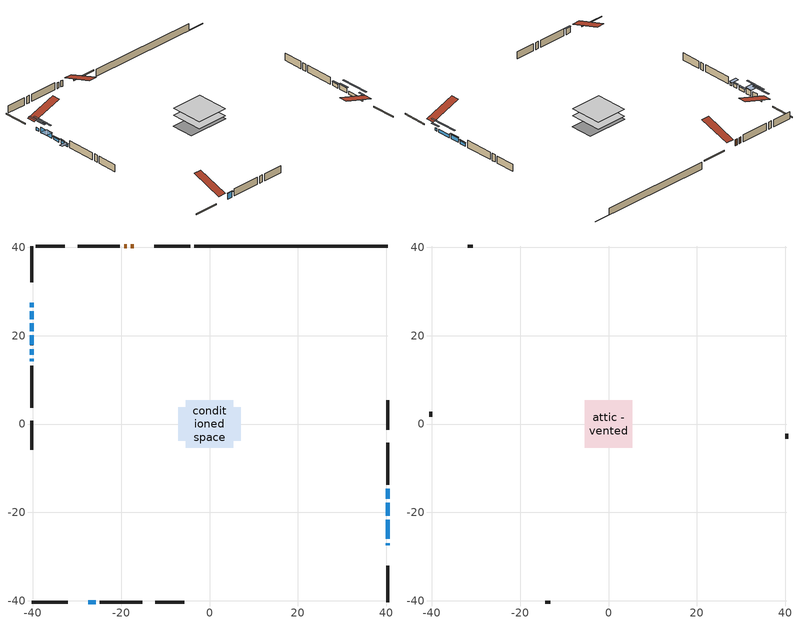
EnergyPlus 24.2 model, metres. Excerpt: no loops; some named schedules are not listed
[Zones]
conditioned space
 floor adiabatic (AdiabaticFloorConstruction): -5.35,-5.35 -5.35,5.35 5.35,5.35 5.35,-5.35 z1.67
 floor foundation (Slab1 construction): -7.09,-3.83 -7.09,3.83 7.09,3.83 7.09,-3.83 z-0.69
 wall outside (RimJoist1 construction): -4.33,40.29 -12.52,40.29 / -40.29,-40.29 -32.1,-40.29 / -40.29,40.29 -40.29,32.1 / 40.29,-40.29 40.29,-32.1 z1.67:1.97
 wall outside (AdiabaticWallConstruction 1): -17.12,40.29 -17.77,40.29 / -18.7,40.29 -19.35,40.29 z1.67:3.7
 wall outside (AdiabaticWallConstruction): 40.29,-27.5 40.29,-26.93 / -40.29,14.73 -40.29,14.17 z1.67:2.59; 40.29,-26.01 40.29,-21.64 / -40.29,27.49 -40.29,26.4 / -40.29,20.06 -40.29,17.88 z1.67:2.66; -40.29,25.47 -40.29,23.7 / -40.29,22.77 -40.29,20.99 z1.67:3.45; 40.29,-20.72 40.29,-17.79 z1.67:3.32; 40.29,-16.87 40.29,-14.68 / -40.29,16.95 -40.29,15.65 z1.67:2.87; -27.49,-40.29 -25.72,-40.29 z1.67:3.6
 wall outside (Wall1 construction): -20.28,40.29 -29.79,40.29 / -24.79,-40.29 -15.28,-40.29 / -40.29,13.24 -40.29,3.73 / 40.29,-13.76 40.29,-4.24 z1.67:4.11
 wall outside (Wall3 construction): -32.78,40.29 -39.36,40.29 / -12.28,-40.29 -5.71,-40.29 / -40.29,0.74 -40.29,-5.84 / 40.29,-1.25 40.29,5.33 z1.67:4.11
 wall foundation (FoundationWall1 construction): -3.4,40.29,-0.69 -3.4,40.29,1.67 34.52,40.29,1.67 34.52,40.29,-0.59 40.29,40.29,-0.59 40.29,40.29,-0.69
 window (WindowConstruction 5): 40.29,-27.49 40.29,-26.94 z1.67:2.58
 window (WindowConstruction 6): 40.29,-26.01 40.29,-21.64 z1.67:2.66
 window (WindowConstruction 7): -40.29,27.49 -40.29,26.4 z1.67:2.66
 window (WindowConstruction 8): -40.29,25.47 -40.29,23.7 z1.67:3.45
 window (WindowConstruction 9): -40.29,22.77 -40.29,20.99 z1.67:3.45
 window (WindowConstruction): 40.29,-20.71 40.29,-17.8 z1.67:3.32
 window (WindowConstruction 1): 40.29,-16.87 40.29,-14.68 z1.67:2.86
 window (WindowConstruction 2): -27.49,-40.29 -25.72,-40.29 z1.67:3.6
 window (WindowConstruction 3): -40.29,20.06 -40.29,17.88 z1.67:2.66
 window (WindowConstruction 4): -40.29,16.95 -40.29,15.66 z1.67:2.86
 window (WindowConstruction 10): -40.29,14.73 -40.29,14.17 z1.67:2.58
 door (Door): -17.12,40.29 -17.77,40.29 z1.67:3.7
 door (Door 1): -18.7,40.29 -19.35,40.29 z1.67:3.7
 ceiling adiabatic (AdiabaticFloorConstruction): 5.35,-5.35 5.35,5.35 -5.35,5.35 -5.35,-5.35 z1.67
attic - vented
 floor to conditioned space (Floor1 construction Reversed): -5.34,-5.34 -5.34,5.34 5.34,5.34 5.34,-5.34 z4.11
 wall outside (Wall2 construction): -30.72,40.29 -31.85,40.29 / -14.35,-40.29 -13.21,-40.29 / -40.29,2.8 -40.29,1.66 / 40.29,-3.32 40.29,-2.18 z1.67:4.11
 roof outside (Roof1 construction): -16.2,40.29,4.11 -16.2,29.88,7.58 -13.45,29.88,7.58 -13.45,40.29,4.11; -28.42,-40.29,4.11 -28.42,-29.88,7.58 -31.17,-29.88,7.58 -31.17,-40.29,4.11; -40.29,28.42,4.11 -29.88,28.42,7.58 -29.88,31.17,7.58 -40.29,31.17,4.11; 40.29,-28.42,4.11 29.88,-28.42,7.58 29.88,-31.17,7.58 40.29,-31.17,4.11
shading: 40.29,-25.72 40.29,-28.71 40.69,-28.71 40.69,-25.72 z3.8; 40.29,-19 40.29,-28.65 40.7,-28.65 40.7,-19 z5.3; -40.29,23.76 -40.29,30.13 -40.7,30.13 -40.7,23.76 z5.3; -40.29,21.06 -40.29,28.11 -40.7,28.11 -40.7,21.06 z6.09; -40.29,20.69 -40.29,23.07 -42.73,23.07 -42.73,20.69 z3.75; 40.29,-17.59 40.29,-20.92 40.7,-20.92 40.7,-17.59 z3.52; 40.29,-14.48 40.29,-17.07 40.7,-17.07 40.7,-14.48 z3.07; -25.54,-40.29 -27.67,-40.29 -27.67,-40.69 -25.54,-40.69 z3.78; -40.29,17.68 -40.29,20.26 -40.7,20.26 -40.7,17.68 z2.86; -40.29,15.45 -40.29,17.15 -40.7,17.15 -40.7,15.45 z3.07; -40.29,13.87 -40.29,15.03 -42.73,15.03 -42.73,13.87 z2.88
[Building]
Building 1: Terrain=Suburbs
[Site:Location]
Halifax Intl AP_NS: Latitude {deg}=44.88; Longitude {deg}=-63.51; Time Zone {hr}=-4; Elevation {m}=145; Keep Site Location Information=Yes
[Site:GroundTemperature:Shallow]
3.15511, 1.33576, 1.19006, 2.05344, 5.51939, 8.9692, 11.96, 13.8546, 14.0156, 12.4746, 9.56009, 6.2161
[Site:WaterMainsTemperature]
Calculation Method=Schedule; Temperature Schedule=mains temperature schedule
[Material] Roughness=Rough; Thermal Absorptance=0.9
Name | Thickness {m} | Conductivity {W/m-K} | Density {kg/m3} | Specific Heat {J/kg-K} | Solar Absorptance | Visible Absorptance
asphalt or fiberglass shingles | 0.00635 | 0.162714 | 1121.4 | 1465.45 | 0.4 | 0.4
ceiling loosefill ins | 0.254 | 0.0480833 | 16.02 | 1046.75 | 0.7 | 0.7
ceiling stud and cavity | 0.1397 | 0.629645 | 65.682 | 1177.47 | 0.7 | 0.7
concrete 4.0 in. | 0.1016 | 1.803125 | 2242.8 | 837.4 | 0.7 | 0.7
concrete 8.0 in. | 0.2032 | 1.803125 | 2242.8 | 837.4 | 0.7 | 0.7
door material | 0.04445 | 0.0451087 | 512.64 | 1214.23 | 0.7 | 0.7
exterior vertical ins | 0.0413154 | 0.029427 | 32.04 | 1214.23 | 0.7 | 0.7
floor covering | 0.0127 | 0.0433444 | 54.468 | 1339.84 | 0.6 | 0.6
floor rigid ins; wall rigid ins 1 | 0.512978 | 0.029427 | 32.04 | 1214.23 | 0.7 | 0.7
floor stud and cavity | 0.1397 | 1.75129 | 37.0049 | 1207.88 | 0.7 | 0.7
furniture material conditioned space 1 | 0.1524 | 0.115458 | 640.8 | 1214.23 | 0.6 | 0.6
gypsum board | 0.0127 | 0.160291 | 801 | 837.4 | 0.6 | 0.6
gypsum board 1 | 0.0127 | 0.160291 | 801 | 837.4 | 0.7 | 0.7
osb sheathing 0.5 in. | 0.0127 | 0.115458 | 512.64 | 1214.23 | 0.7 | 0.7
osb sheathing 0.75 in. | 0.01905 | 0.115458 | 512.64 | 1214.23 | 0.7 | 0.7
osb sheathing 2.0 in. | 0.0508 | 0.115458 | 512.64 | 1214.23 | 0.7 | 0.7
rim joist rigid ins; wall rigid ins | 0.051816 | 0.029427 | 32.04 | 1214.23 | 0.7 | 0.7
rim joist stud and cavity | 0.0508 | 0.0405436 | 125.044 | 1163.47 | 0.6 | 0.6
wall stud and cavity | 0.1397 | 0.213279 | 139.0536 | 1170.24 | 0.7 | 0.7
wall stud and cavity 1 | 0.0889 | 6.1454 | 50.32683 | 1063.81 | 0.6 | 0.6
wall stud and cavity 2 | 0.1397 | 0.246413 | 139.0536 | 1170.24 | 0.7 | 0.7
wall stud and cavity 3 | 0.0889 | 0.380278 | 52.3479 | 1209.89 | 0.7 | 0.7
wall stud and cavity 4 | 0.0889 | 0.391764 | 83.0341 | 1211.67 | 0.7 | 0.7
wood siding | 0.0254 | 0.102417 | 544.68 | 1172.36 | 0.4 | 0.4
wood siding 1 | 0.00254 | 0.102417 | 544.68 | 1172.36 | 0.4 | 0.4
wood siding 2; wood siding 3; wood siding 4 | 0.0254 | 0.102417 | 544.68 | 1172.36 | 0.7 | 0.7
[WindowMaterial:SimpleGlazingSystem]
Name | U-Factor {W/m2-K} | Solar Heat Gain Coefficient
WindowMaterial | 2.8884 | 0.67
WindowMaterial 1 | 2.94177 | 0.59
WindowMaterial 2 | 2.98209 | 0.59
WindowMaterial 3 | 2.95256 | 0.58
WindowMaterial 4 | 2.98038 | 0.57
WindowMaterial 5 | 4.28064 | 0.65
WindowMaterial 6 | 2.9395 | 0.62
WindowMaterial 7 | 5.43157 | 0.61
[Construction]
AdiabaticFloorConstruction: floor stud and cavity, floor rigid ins, osb sheathing 0.75 in., floor covering
AdiabaticWallConstruction: wood siding 3, wall rigid ins 1, wall stud and cavity 3, gypsum board
AdiabaticWallConstruction 1: wood siding 4, wall rigid ins 1, wall stud and cavity 3, gypsum board
Door; Door 1: door material
Floor1 construction Reversed: gypsum board, ceiling stud and cavity, ceiling loosefill ins
FoundationWall1 construction: concrete 8.0 in., gypsum board 1
furniture construction conditioned space 1: furniture material conditioned space 1
PartitionWallConstruction: gypsum board, wall stud and cavity 4, gypsum board
RimJoist1 construction: wood siding 2, rim joist rigid ins, osb sheathing 2.0 in., rim joist stud and cavity
Roof1 construction: asphalt or fiberglass shingles
Slab1 construction: concrete 4.0 in.
Wall1 construction: wood siding, wall rigid ins, osb sheathing 0.5 in., wall stud and cavity, gypsum board
Wall2 construction: wood siding 1, wall stud and cavity 1
Wall3 construction: wood siding, wall rigid ins, osb sheathing 0.5 in., wall stud and cavity 2, gypsum board
WindowConstruction: WindowMaterial
WindowConstruction 1: WindowMaterial 1
WindowConstruction 10: WindowMaterial 7
WindowConstruction 2: WindowMaterial 2
WindowConstruction 3; WindowConstruction 6; WindowConstruction 7: WindowMaterial 3
WindowConstruction 4: WindowMaterial 4
WindowConstruction 5: WindowMaterial 5
WindowConstruction 8; WindowConstruction 9: WindowMaterial 6
[Zone] Multiplier=1; Part of Total Floor Area=Yes
Name | Volume {m3}
attic - vented | 64.3794
conditioned space | 560.1
[Space]
Name | Zone | Volume {m3}
attic - vented 1 | attic - vented | 64.3794
conditioned space 1 | conditioned space | 560.1
[ZoneInfiltration:EffectiveLeakageArea]
infil attic - vented 1: Zone or Space=attic - vented 1; Schedule=Always On Discrete; Effective Air Leakage Area {cm2}=4093.25; Stack Coefficient=0.000410902; Wind Coefficient=1.36959e-05
[ZoneMixing]
whole house fan mix: Zone or Space=attic - vented; Schedule=Always On Continuous; Design Flow Rate Calculation Method=Flow/Zone; Design Flow Rate {m3/s}=0; Source Zone or Space=conditioned space
[SurfaceProperty:ExposedFoundationPerimeter]
Slab1: Exposed Perimeter Calculation Method=TotalExposedPerimeter; Total Exposed Perimeter {m}=43.689
[InternalMass] Zone or ZoneList=conditioned space; Space or SpaceList=conditioned space 1
Name | Construction | Surface Area {m2}
furniture mass conditioned space 1 | furniture construction conditioned space 1 | 89.2003
partition wall mass | PartitionWallConstruction | 223.001
[Lights]
interior lighting: Zone or ZoneList or Space or SpaceList=conditioned space 1; Schedule=interior lighting schedule; Design Level Calculation Method=LightingLevel; Lighting Level {W}=343.2; Return Air Fraction=0; Fraction Radiant=0.6; Fraction Visible=0.2; Fraction Replaceable=1
[People]
occupants: Zone or ZoneList or Space or SpaceList=conditioned space 1; Number of People Schedule=occupants schedule; Number of People Calculation Method=People; Number of People=3; Fraction Radiant=0.314171; Sensible Heat Fraction=0.56303; Activity Level Schedule=occupants activity schedule; Carbon Dioxide Generation Rate {m3/s-W}=0; Enable ASHRAE 55 Comfort Warnings=No; Mean Radiant Temperature Calculation Type=EnclosureAveraged
[ElectricEquipment] Zone or ZoneList or Space or SpaceList=conditioned space 1; Design Level Calculation Method=EquipmentLevel
Name | Schedule | Design Level {W} | Fraction Latent | Fraction Radiant | Fraction Lost
clothes dryer | clothes dryer schedule | 140.772 | 0.015 | 0.081 | 0.85
clothes washer | clothes washer schedule | 32.1985 | 0.03 | 0.162 | 0.7
cooking range | cooking range schedule | 215.147 | 0.08 | 0.432 | 0.2
dishwasher | dishwasher schedule | 66.8632 | 0.3 | 0.18 | 0.4
fridge | fridge schedule | 72.9452 | 0 | 0.6 | 0
mech vent bath fan 0 | mech vent bath fan 0 schedule | 50.2 | 0 | 0 | 1
mech vent bath fan 1 | mech vent bath fan 1 schedule | 50.2 | 0 | 0 | 1
mech vent house fan | mech vent house fan schedule | 0 | 0 | 0 | 1
mech vent house fan cfis | mech vent house fan cfis schedule | 0 | 0 | 0 | 0
misc plug loads | misc plug loads schedule | 494.7 | 0.045 | 0.513 | 0.1
whole house fan | Always On Discrete | 0 | 0 | 0 | 1
[OtherEquipment] Zone or ZoneList or Space or SpaceList=conditioned space 1; Design Level Calculation Method=EquipmentLevel
Name | Fuel Type | Schedule | Design Level {W} | Fraction Latent | Fraction Radiant | Fraction Lost
clothes dryer 1 | Electricity | clothes dryer schedule | 0 | 0.015 | 0.081 | 0.85
cooking range 1 | Electricity | cooking range schedule | 0 | 0.08 | 0.432 | 0.2
general water use latent | None | general water use schedule | 62.594 | 1 | 0 | 0
general water use sensible | None | general water use schedule | -61.6891 | 0 | 0.6 | 0
mech vent house fan latent load | None | Always On Discrete | 0 | 1 | 0 | 0
mech vent house fan sensible load | None | Always On Discrete | 0 | 0 | 0 | 0
water heater energy adjustment1 | Electricity | Always On Discrete | 0.01 | 0 | 0 | 1
water heater energy adjustment2 | FuelOilNo2 | Always On Discrete | 0.01 | 0 | 0 | 1
[ZoneInfiltration:DesignFlowRate] Zone or ZoneList or Space or SpaceList=conditioned space 1; Schedule=Always On Discrete; Design Flow Rate Calculation Method=Flow/Zone; Design Flow Rate {m3/s}=0
infil flow; natural vent flow; whole house fan flow
[Foundation:Kiva]
Foundation Kiva 1: Initial Indoor Air Temperature {C}=18; Wall Height Above Grade {m}=1.67; Wall Depth Below Slab {m}=0.2032; Custom Block Material Name 1=exterior vertical ins; Custom Block Depth 1 {m}=2.36001; Custom Block X Position 1 {m}=0.2159; Custom Block Z Position 1 {m}=0
[Foundation:Kiva:Settings]
Soil Conductivity {W/m-K}=0.849921; Soil Density {kg/m3}=1842.3; Soil Specific Heat {J/kg-K}=418.7; Ground Solar Absorptivity=0.9; Ground Thermal Absorptivity=0.9; Ground Surface Roughness {m}=0.03; Far-Field Width {m}=40; Deep-Ground Boundary Condition=ZeroFlux; Deep-Ground Depth {m}=40; Minimum Cell Dimension {m}=0.2; Maximum Cell Growth Coefficient=3; Simulation Timestep=Timestep
[Exterior:Lights]
exterior lighting: Schedule=exterior lighting schedule; Design Level {W}=75.6
[EnergyManagementSystem:GlobalVariable]
infil_program_Qfan
infil_program_Qinf
natural_vent_program_Qnv
natural_vent_program_Qwhf
[EnergyManagementSystem:Sensor]
Name | Output:Variable or Output:Meter Index Key | Output:Variable or Output:Meter
airflow_gain | infil flow | Infiltration Sensible Heat Gain Energy
airflow_gain_1 | natural vent flow | Infiltration Sensible Heat Gain Energy
airflow_gain_2 | whole house fan flow | Infiltration Sensible Heat Gain Energy
airflow_loss | infil flow | Infiltration Sensible Heat Loss Energy
airflow_loss_1 | natural vent flow | Infiltration Sensible Heat Loss Energy
airflow_loss_2 | whole house fan flow | Infiltration Sensible Heat Loss Energy
clg_load_cond |  | Cooling:EnergyTransfer:Zone:CONDITIONED SPACE
clg_sp_s; clg_sp_s_1 | cooling setpoint | Schedule Value
clothes_dryer_exhaust_0_sch_s | clothes dryer exhaust 0 schedule | Schedule Value
cool_season | cooling season schedule | Schedule Value
htg_load_cond |  | Heating:EnergyTransfer:Zone:CONDITIONED SPACE
htg_sp_s; htg_sp_s_1 | heating setpoint | Schedule Value
ig_ee_conv | clothes dryer | Electric Equipment Convective Heating Energy
ig_ee_conv_2 | cooking range | Electric Equipment Convective Heating Energy
ig_ee_conv_4 | fridge | Electric Equipment Convective Heating Energy
ig_ee_conv_5 | misc plug loads | Electric Equipment Convective Heating Energy
ig_ee_conv_6 | whole house fan | Electric Equipment Convective Heating Energy
ig_ee_rad | clothes dryer | Electric Equipment Radiant Heating Energy
ig_ee_rad_2 | cooking range | Electric Equipment Radiant Heating Energy
ig_ee_rad_4 | fridge | Electric Equipment Radiant Heating Energy
ig_ee_rad_5 | misc plug loads | Electric Equipment Radiant Heating Energy
ig_ee_rad_6 | whole house fan | Electric Equipment Radiant Heating Energy
ig_lgt_conv | interior lighting | Lights Convective Heating Energy
ig_lgt_rad | interior lighting | Lights Radiant Heating Energy
ig_lgt_vis | interior lighting | Lights Visible Radiation Heating Energy
ig_oe_conv | clothes dryer 1 | Other Equipment Convective Heating Energy
ig_oe_conv_1 | cooking range 1 | Other Equipment Convective Heating Energy
ig_oe_conv_2 | general water use latent | Other Equipment Convective Heating Energy
ig_oe_conv_3 | general water use sensible | Other Equipment Convective Heating Energy
ig_oe_conv_4 | water heater energy adjustment1 | Other Equipment Convective Heating Energy
ig_oe_conv_5 | water heater energy adjustment2 | Other Equipment Convective Heating Energy
ig_oe_rad | clothes dryer 1 | Other Equipment Radiant Heating Energy
ig_oe_rad_1 | cooking range 1 | Other Equipment Radiant Heating Energy
ig_oe_rad_2 | general water use latent | Other Equipment Radiant Heating Energy
ig_oe_rad_3 | general water use sensible | Other Equipment Radiant Heating Energy
ig_oe_rad_4 | water heater energy adjustment1 | Other Equipment Radiant Heating Energy
ig_oe_rad_5 | water heater energy adjustment2 | Other Equipment Radiant Heating Energy
ig_ppl_conv | occupants | People Convective Heating Energy
ig_ppl_rad | occupants | People Radiant Heating Energy
im_conv | furniture mass conditioned space 1 | Surface Inside Face Convection Heat Gain Energy
im_conv_1 | partition wall mass | Surface Inside Face Convection Heat Gain Energy
im_ig | furniture mass conditioned space 1 | Surface Inside Face Internal Gains Radiation Heat Gain Energy
im_ig_1 | partition wall mass | Surface Inside Face Internal Gains Radiation Heat Gain Energy
im_lgt | furniture mass conditioned space 1 | Surface Inside Face Lights Radiation Heat Gain Energy
im_lgt_1 | partition wall mass | Surface Inside Face Lights Radiation Heat Gain Energy
im_sol | furniture mass conditioned space 1 | Surface Inside Face Solar Radiation Heat Gain Energy
im_sol_1 | partition wall mass | Surface Inside Face Solar Radiation Heat Gain Energy
im_surf | furniture mass conditioned space 1 | Surface Inside Face Net Surface Thermal Radiation Heat Gain Energy
im_surf_1 | partition wall mass | Surface Inside Face Net Surface Thermal Radiation Heat Gain Energy
mech_vent_bath_fan_0_sch_s | mech vent bath fan 0 schedule | Schedule Value
mech_vent_bath_fan_1_sch_s | mech vent bath fan 1 schedule | Schedule Value
mv_conv | mech vent bath fan 0 | Electric Equipment Convective Heating Energy
mv_conv_1 | mech vent bath fan 1 | Electric Equipment Convective Heating Energy
mv_conv_2 | mech vent house fan | Electric Equipment Convective Heating Energy
mv_conv_3 | mech vent house fan cfis | Electric Equipment Convective Heating Energy
mv_conv_4 | mech vent house fan latent load | Other Equipment Convective Heating Energy
mv_conv_5 | mech vent house fan sensible load | Other Equipment Convective Heating Energy
mv_rad | mech vent bath fan 0 | Electric Equipment Radiant Heating Energy
mv_rad_1 | mech vent bath fan 1 | Electric Equipment Radiant Heating Energy
mv_rad_2 | mech vent house fan | Electric Equipment Radiant Heating Energy
mv_rad_3 | mech vent house fan cfis | Electric Equipment Radiant Heating Energy
mv_rad_4 | mech vent house fan latent load | Other Equipment Radiant Heating Energy
mv_rad_5 | mech vent house fan sensible load | Other Equipment Radiant Heating Energy
natural_vent_s | natural vent schedule | Schedule Value
out_pb_s |  | Site Outdoor Air Barometric Pressure
out_wt_s |  | Site Outdoor Air Humidity Ratio
site_vw_s |  | Site Wind Speed
ss_back_out | Window1 | Surface Window Shortwave from Zone Back Out Window Heat Transfer Rate
ss_back_out_1 | Window10 | Surface Window Shortwave from Zone Back Out Window Heat Transfer Rate
ss_back_out_10 | Window9 | Surface Window Shortwave from Zone Back Out Window Heat Transfer Rate
ss_back_out_2 | Window14 | Surface Window Shortwave from Zone Back Out Window Heat Transfer Rate
ss_back_out_3 | Window15 | Surface Window Shortwave from Zone Back Out Window Heat Transfer Rate
ss_back_out_4 | Window16 | Surface Window Shortwave from Zone Back Out Window Heat Transfer Rate
ss_back_out_5 | Window2 | Surface Window Shortwave from Zone Back Out Window Heat Transfer Rate
ss_back_out_6 | Window3 | Surface Window Shortwave from Zone Back Out Window Heat Transfer Rate
ss_back_out_7 | Window5 | Surface Window Shortwave from Zone Back Out Window Heat Transfer Rate
ss_back_out_8 | Window6 | Surface Window Shortwave from Zone Back Out Window Heat Transfer Rate
ss_back_out_9 | Window8 | Surface Window Shortwave from Zone Back Out Window Heat Transfer Rate
ss_conv | Door1 | Surface Inside Face Convection Heat Gain Energy
ss_conv_1 | Door2 | Surface Inside Face Convection Heat Gain Energy
ss_conv_10 | Window6 | Surface Inside Face Convection Heat Gain Energy
ss_conv_11 | Window8 | Surface Inside Face Convection Heat Gain Energy
ss_conv_12 | Window9 | Surface Inside Face Convection Heat Gain Energy
ss_conv_2 | Window1 | Surface Inside Face Convection Heat Gain Energy
ss_conv_3 | Window10 | Surface Inside Face Convection Heat Gain Energy
ss_conv_4 | Window14 | Surface Inside Face Convection Heat Gain Energy
ss_conv_5 | Window15 | Surface Inside Face Convection Heat Gain Energy
ss_conv_6 | Window16 | Surface Inside Face Convection Heat Gain Energy
ss_conv_7 | Window2 | Surface Inside Face Convection Heat Gain Energy
ss_conv_8 | Window3 | Surface Inside Face Convection Heat Gain Energy
ss_conv_9 | Window5 | Surface Inside Face Convection Heat Gain Energy
ss_ig | Door1 | Surface Inside Face Internal Gains Radiation Heat Gain Energy
ss_ig_1 | Door2 | Surface Inside Face Internal Gains Radiation Heat Gain Energy
ss_ig_10 | Window6 | Surface Inside Face Internal Gains Radiation Heat Gain Energy
ss_ig_11 | Window8 | Surface Inside Face Internal Gains Radiation Heat Gain Energy
ss_ig_12 | Window9 | Surface Inside Face Internal Gains Radiation Heat Gain Energy
ss_ig_2 | Window1 | Surface Inside Face Internal Gains Radiation Heat Gain Energy
ss_ig_3 | Window10 | Surface Inside Face Internal Gains Radiation Heat Gain Energy
ss_ig_4 | Window14 | Surface Inside Face Internal Gains Radiation Heat Gain Energy
ss_ig_5 | Window15 | Surface Inside Face Internal Gains Radiation Heat Gain Energy
ss_ig_6 | Window16 | Surface Inside Face Internal Gains Radiation Heat Gain Energy
ss_ig_7 | Window2 | Surface Inside Face Internal Gains Radiation Heat Gain Energy
ss_ig_8 | Window3 | Surface Inside Face Internal Gains Radiation Heat Gain Energy
ss_ig_9 | Window5 | Surface Inside Face Internal Gains Radiation Heat Gain Energy
ss_lgt | Door1 | Surface Inside Face Lights Radiation Heat Gain Energy
ss_lgt_1 | Door2 | Surface Inside Face Lights Radiation Heat Gain Energy
ss_sol | Door1 | Surface Inside Face Solar Radiation Heat Gain Energy
ss_sol_1 | Door2 | Surface Inside Face Solar Radiation Heat Gain Energy
ss_surf | Door1 | Surface Inside Face Net Surface Thermal Radiation Heat Gain Energy
ss_surf_1 | Door2 | Surface Inside Face Net Surface Thermal Radiation Heat Gain Energy
ss_surf_10 | Window6 | Surface Inside Face Net Surface Thermal Radiation Heat Gain Energy
ss_surf_11 | Window8 | Surface Inside Face Net Surface Thermal Radiation Heat Gain Energy
ss_surf_12 | Window9 | Surface Inside Face Net Surface Thermal Radiation Heat Gain Energy
ss_surf_2 | Window1 | Surface Inside Face Net Surface Thermal Radiation Heat Gain Energy
ss_surf_3 | Window10 | Surface Inside Face Net Surface Thermal Radiation Heat Gain Energy
ss_surf_4 | Window14 | Surface Inside Face Net Surface Thermal Radiation Heat Gain Energy
ss_surf_5 | Window15 | Surface Inside Face Net Surface Thermal Radiation Heat Gain Energy
ss_surf_6 | Window16 | Surface Inside Face Net Surface Thermal Radiation Heat Gain Energy
ss_surf_7 | Window2 | Surface Inside Face Net Surface Thermal Radiation Heat Gain Energy
ss_surf_8 | Window3 | Surface Inside Face Net Surface Thermal Radiation Heat Gain Energy
ss_surf_9 | Window5 | Surface Inside Face Net Surface Thermal Radiation Heat Gain Energy
ss_trans_in | Window1 | Surface Window Transmitted Solar Radiation Rate
ss_trans_in_1 | Window10 | Surface Window Transmitted Solar Radiation Rate
ss_trans_in_10 | Window9 | Surface Window Transmitted Solar Radiation Rate
ss_trans_in_2 | Window14 | Surface Window Transmitted Solar Radiation Rate
ss_trans_in_3 | Window15 | Surface Window Transmitted Solar Radiation Rate
ss_trans_in_4 | Window16 | Surface Window Transmitted Solar Radiation Rate
ss_trans_in_5 | Window2 | Surface Window Transmitted Solar Radiation Rate
ss_trans_in_6 | Window3 | Surface Window Transmitted Solar Radiation Rate
ss_trans_in_7 | Window5 | Surface Window Transmitted Solar Radiation Rate
ss_trans_in_8 | Window6 | Surface Window Transmitted Solar Radiation Rate
ss_trans_in_9 | Window8 | Surface Window Transmitted Solar Radiation Rate
ss_trans_out | Window1 | Surface Inside Face Initial Transmitted Diffuse Transmitted Out Window Solar Radiation Rate
ss_trans_out_1 | Window10 | Surface Inside Face Initial Transmitted Diffuse Transmitted Out Window Solar Radiation Rate
ss_trans_out_10 | Window9 | Surface Inside Face Initial Transmitted Diffuse Transmitted Out Window Solar Radiation Rate
ss_trans_out_2 | Window14 | Surface Inside Face Initial Transmitted Diffuse Transmitted Out Window Solar Radiation Rate
ss_trans_out_3 | Window15 | Surface Inside Face Initial Transmitted Diffuse Transmitted Out Window Solar Radiation Rate
ss_trans_out_4 | Window16 | Surface Inside Face Initial Transmitted Diffuse Transmitted Out Window Solar Radiation Rate
ss_trans_out_5 | Window2 | Surface Inside Face Initial Transmitted Diffuse Transmitted Out Window Solar Radiation Rate
ss_trans_out_6 | Window3 | Surface Inside Face Initial Transmitted Diffuse Transmitted Out Window Solar Radiation Rate
ss_trans_out_7 | Window5 | Surface Inside Face Initial Transmitted Diffuse Transmitted Out Window Solar Radiation Rate
ss_trans_out_8 | Window6 | Surface Inside Face Initial Transmitted Diffuse Transmitted Out Window Solar Radiation Rate
ss_trans_out_9 | Window8 | Surface Inside Face Initial Transmitted Diffuse Transmitted Out Window Solar Radiation Rate
s_conv | Floor1 | Surface Inside Face Convection Heat Gain Energy
s_conv_1 | FoundationWall1 | Surface Inside Face Convection Heat Gain Energy
s_conv_10 | Wall1:180 | Surface Inside Face Convection Heat Gain Energy
s_conv_11 | Wall1:270 | Surface Inside Face Convection Heat Gain Energy
s_conv_12 | Wall1:90 | Surface Inside Face Convection Heat Gain Energy
s_conv_13 | Wall3:0 | Surface Inside Face Convection Heat Gain Energy
s_conv_14 | Wall3:180 | Surface Inside Face Convection Heat Gain Energy
s_conv_15 | Wall3:270 | Surface Inside Face Convection Heat Gain Energy
